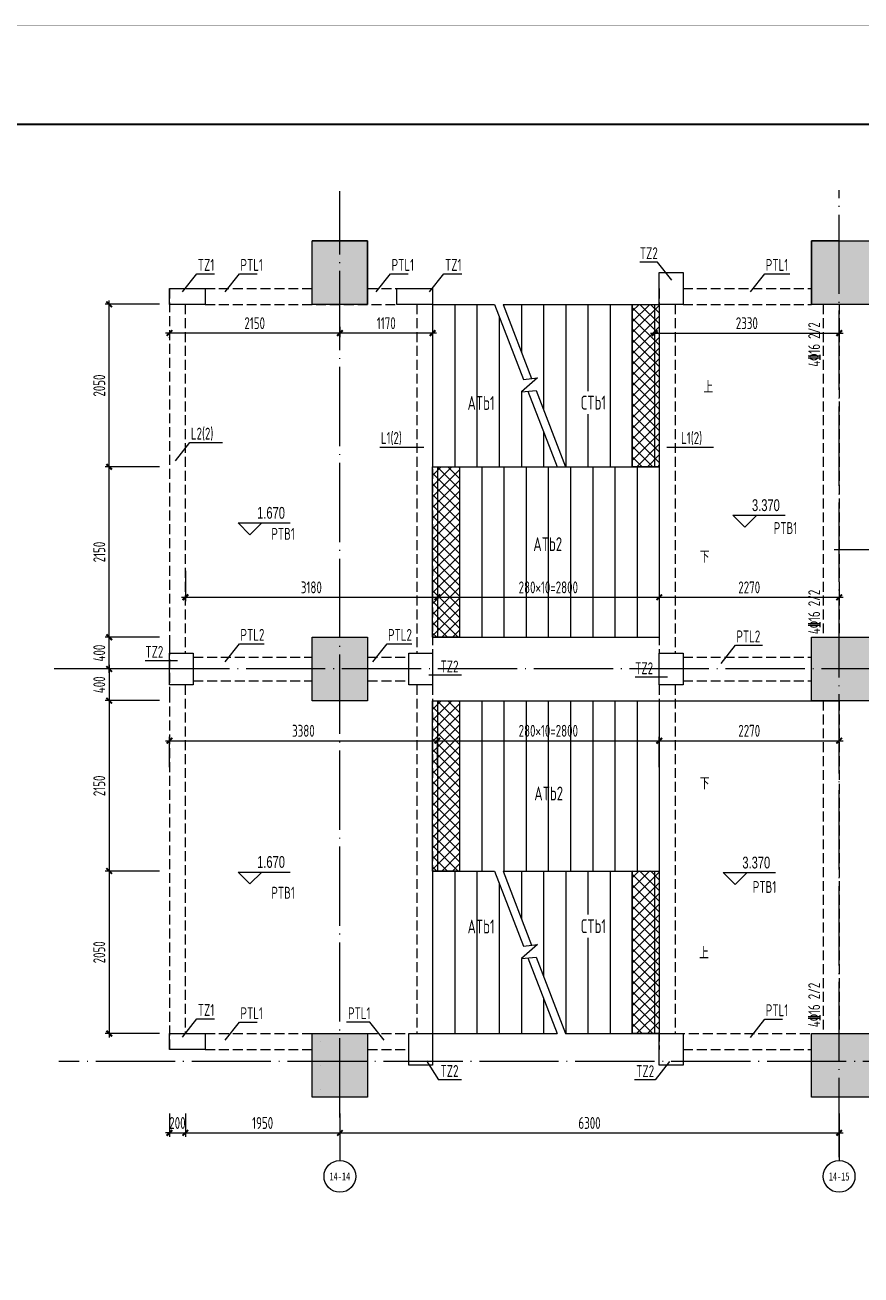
# Model space of a CAD drawing. Extents: x 458696 to 839151, y -191463 to 35158.
# Drawn here: x 518758 to 529306, y -35275 to -19505 of the extents above; entities that cross this region are included whole.
import ezdxf
from ezdxf.enums import TextEntityAlignment as Align

# ---------------------------------------------------------------- set-up
doc = ezdxf.new("R2010")
doc.units = 0
doc.header["$LTSCALE"] = 500
for name, pattern in [('CENTER', [2, 1.25, -0.25, 0.25, -0.25]), ('DASH', [0.35, 0.25, -0.1]), ('DOTE', [2.42, 2, -0.2, 0.02, -0.2])]:
    doc.linetypes.add(name, pattern=pattern)
doc.layers.get('0').update_dxf_attribs({"linetype": 'CONTINUOUS'})
doc.layers.get('Defpoints').update_dxf_attribs({"color": 167, "linetype": 'CONTINUOUS'})
for name, color, linetype in [('02-TEXT_轴号', 7, 'CONTINUOUS'), ('104-13#14# B1核心筒$0$104-13#14# B1核心筒$0$DIM_SYMB', 3, 'CONTINUOUS'), ('A_STR-砌块墙', 121, 'CONTINUOUS'), ('A_STR-砼柱', 51, 'CONTINUOUS'), ('AXIS', 253, 'CENTER'), ('DIM', 3, 'CONTINUOUS'), ('PUB_TEXT', 7, 'CONTINUOUS'), ('s-beam', 4, 'DASH'), ('s-colu', 2, 'CONTINUOUS'), ('s-colu-hatc', 251, 'CONTINUOUS'), ('s-dim', 3, 'CONTINUOUS'), ('S-SLAB-HOLE', 5, 'CONTINUOUS'), ('s-stair', 7, 'CONTINUOUS'), ('s-thin', 3, 'CONTINUOUS'), ('S_TEXT', 7, 'CONTINUOUS'), ('S_THIN', 7, 'CONTINUOUS')]:
    doc.layers.add(name, color=color, linetype=linetype)
doc.styles.add('_TCH_AXIS', font='STXIHEI.TTF')
doc.styles.add('_TCH_DIM', font='ros.shx', dxfattribs={"width": 0.8, "bigfont": 'jd.shx'})
doc.styles.add('TSSD_Dimension', font='tssdeng.shx', dxfattribs={"width": 0.7, "bigfont": 'TSSDCHN.SHX'})
doc.styles.add('TSSD_Rein', font='Tssdeng.shx', dxfattribs={"width": 0.7, "bigfont": 'hztxt.shx'})
doc.dimstyles.new('TSSD_50_50', dxfattribs={"dimtxt": 150, "dimasz": 50, "dimexe": 50, "dimexo": 125, "dimgap": 50, "dimtad": 1, "dimdec": 0, "dimzin": 0, "dimdsep": 46, "dimtxsty": 'TSSD_Dimension', "dimblk": 'ARCHTICK', "dimblk1": 'ARCHTICK', "dimblk2": 'ARCHTICK', "dimcen": 0, "dimdle": 50, "dimclrt": 7, "dimadec": 0, "dimazin": 0, "dimtfac": 1, "dimtdec": 0, "dimtix": 1, "dimtmove": 2, "dimatfit": 3, "dimfxl": 1, "dimtolj": 1, "dimtzin": 0, "dimarcsym": 0})

# ---------------------------------------------------------------- blocks, each defined once
blk = doc.blocks.new('_ArchTick')
at = {"color": 0, "const_width": 0.5}
blk.add_lwpolyline([(-0.71, -0.71), (0.71, 0.71)], dxfattribs=at)
blk = doc.blocks.new('*D879')
at = {"layer": 'Defpoints', "color": 0, "transparency": 16777216}
for p in [(520581, -30179), (519820, -32229), (520581, -32229)]:
    blk.add_point(p, dxfattribs=at)
at = {"layer": 's-dim', "color": 0, "lineweight": -2, "transparency": 16777216}
for p, q in [((520456, -30179), (519770, -30179)), ((519820, -30129), (519820, -32279)), ((520456, -32229), (519770, -32229))]:
    blk.add_line(p, q, dxfattribs=at)
at = {"layer": 's-dim', "color": 0, "lineweight": -2, "transparency": 16777216, "xscale": 50, "yscale": 50, "zscale": 50}
for p, rotation in [((519820, -30179), 90), ((519820, -32229), 270)]:
    blk.add_blockref('_ArchTick', p, dxfattribs=dict(at, rotation=rotation))
at = {"layer": 's-dim', "color": 7, "transparency": 16777216, "insert": (519695, -31204), "char_height": 150, "attachment_point": 5, "rotation": 90, "style": 'TSSD_Dimension'}
blk.add_mtext('\\A1;2050', dxfattribs=at)
blk = doc.blocks.new('*D880')
at = {"layer": 'Defpoints', "color": 0, "transparency": 16777216}
for p in [(520581, -28029), (519820, -30179), (520581, -30179)]:
    blk.add_point(p, dxfattribs=at)
at = {"layer": 's-dim', "color": 0, "lineweight": -2, "transparency": 16777216}
for p, q in [((520456, -28029), (519770, -28029)), ((519820, -27979), (519820, -30229)), ((520456, -30179), (519770, -30179))]:
    blk.add_line(p, q, dxfattribs=at)
at = {"layer": 's-dim', "color": 0, "lineweight": -2, "transparency": 16777216, "xscale": 50, "yscale": 50, "zscale": 50}
for p, rotation in [((519820, -28029), 90), ((519820, -30179), 270)]:
    blk.add_blockref('_ArchTick', p, dxfattribs=dict(at, rotation=rotation))
at = {"layer": 's-dim', "color": 7, "transparency": 16777216, "insert": (519695, -29104), "char_height": 150, "attachment_point": 5, "rotation": 90, "style": 'TSSD_Dimension'}
blk.add_mtext('\\A1;2150', dxfattribs=at)
blk = doc.blocks.new('*D881')
at = {"layer": 'Defpoints', "color": 0, "transparency": 16777216}
for p in [(523961, -26266), (526761, -26266), (526761, -26725)]:
    blk.add_point(p, dxfattribs=at)
at = {"layer": 's-dim', "color": 0, "lineweight": -2, "transparency": 16777216}
for p, q in [((523961, -26391), (523961, -26775)), ((526761, -26391), (526761, -26775)), ((523911, -26725), (526811, -26725))]:
    blk.add_line(p, q, dxfattribs=at)
at = {"layer": 's-dim', "color": 0, "lineweight": -2, "transparency": 16777216, "xscale": 50, "yscale": 50, "zscale": 50, "rotation": 180}
blk.add_blockref('_ArchTick', (523961, -26725), dxfattribs=at)
at = {"layer": 's-dim', "color": 0, "lineweight": -2, "transparency": 16777216, "xscale": 50, "yscale": 50, "zscale": 50}
blk.add_blockref('_ArchTick', (526761, -26725), dxfattribs=at)
at = {"layer": 's-dim', "color": 7, "transparency": 16777216, "insert": (525361, -26600), "char_height": 150, "attachment_point": 5, "style": 'TSSD_Dimension'}
blk.add_mtext('\\A1;280×10=2800', dxfattribs=at)
blk = doc.blocks.new('*D882')
at = {"layer": 'Defpoints', "color": 0, "transparency": 16777216}
for p in [(520781, -26266), (523961, -26266), (523961, -26725)]:
    blk.add_point(p, dxfattribs=at)
at = {"layer": 's-dim', "color": 0, "lineweight": -2, "transparency": 16777216}
for p, q in [((520781, -26391), (520781, -26775)), ((523961, -26391), (523961, -26775)), ((520731, -26725), (524011, -26725))]:
    blk.add_line(p, q, dxfattribs=at)
at = {"layer": 's-dim', "color": 0, "lineweight": -2, "transparency": 16777216, "xscale": 50, "yscale": 50, "zscale": 50, "rotation": 180}
blk.add_blockref('_ArchTick', (520781, -26725), dxfattribs=at)
at = {"layer": 's-dim', "color": 0, "lineweight": -2, "transparency": 16777216, "xscale": 50, "yscale": 50, "zscale": 50}
blk.add_blockref('_ArchTick', (523961, -26725), dxfattribs=at)
at = {"layer": 's-dim', "color": 7, "transparency": 16777216, "insert": (522371, -26600), "char_height": 150, "attachment_point": 5, "style": 'TSSD_Dimension'}
blk.add_mtext('\\A1;3180', dxfattribs=at)
blk = doc.blocks.new('*D883')
at = {"layer": 'Defpoints', "color": 0, "transparency": 16777216}
for p in [(529031, -28534), (526761, -28992), (529031, -28992)]:
    blk.add_point(p, dxfattribs=at)
at = {"layer": 's-dim', "color": 0, "lineweight": -2, "transparency": 16777216}
for p, q in [((526711, -28534), (529081, -28534)), ((526761, -28867), (526761, -28484)), ((529031, -28867), (529031, -28484))]:
    blk.add_line(p, q, dxfattribs=at)
at = {"layer": 's-dim', "color": 0, "lineweight": -2, "transparency": 16777216, "xscale": 50, "yscale": 50, "zscale": 50, "rotation": 180}
blk.add_blockref('_ArchTick', (526761, -28534), dxfattribs=at)
at = {"layer": 's-dim', "color": 0, "lineweight": -2, "transparency": 16777216, "xscale": 50, "yscale": 50, "zscale": 50}
blk.add_blockref('_ArchTick', (529031, -28534), dxfattribs=at)
at = {"layer": 's-dim', "color": 7, "transparency": 16777216, "insert": (527896, -28409), "char_height": 150, "attachment_point": 5, "style": 'TSSD_Dimension'}
blk.add_mtext('\\A1;2270', dxfattribs=at)
blk = doc.blocks.new('*D884')
at = {"layer": 'Defpoints', "color": 0, "transparency": 16777216}
for p in [(526761, -28534), (523961, -28992), (526761, -28992)]:
    blk.add_point(p, dxfattribs=at)
at = {"layer": 's-dim', "color": 0, "lineweight": -2, "transparency": 16777216}
for p, q in [((523911, -28534), (526811, -28534)), ((523961, -28867), (523961, -28484)), ((526761, -28867), (526761, -28484))]:
    blk.add_line(p, q, dxfattribs=at)
at = {"layer": 's-dim', "color": 0, "lineweight": -2, "transparency": 16777216, "xscale": 50, "yscale": 50, "zscale": 50, "rotation": 180}
blk.add_blockref('_ArchTick', (523961, -28534), dxfattribs=at)
at = {"layer": 's-dim', "color": 0, "lineweight": -2, "transparency": 16777216, "xscale": 50, "yscale": 50, "zscale": 50}
blk.add_blockref('_ArchTick', (526761, -28534), dxfattribs=at)
at = {"layer": 's-dim', "color": 7, "transparency": 16777216, "insert": (525361, -28409), "char_height": 150, "attachment_point": 5, "style": 'TSSD_Dimension'}
blk.add_mtext('\\A1;280×10=2800', dxfattribs=at)
blk = doc.blocks.new('*D885')
at = {"layer": 'Defpoints', "color": 0, "transparency": 16777216}
for p in [(523961, -28534), (520581, -28992), (523961, -28992)]:
    blk.add_point(p, dxfattribs=at)
at = {"layer": 's-dim', "color": 0, "lineweight": -2, "transparency": 16777216}
for p, q in [((520531, -28534), (524011, -28534)), ((520581, -28867), (520581, -28484)), ((523961, -28867), (523961, -28484))]:
    blk.add_line(p, q, dxfattribs=at)
at = {"layer": 's-dim', "color": 0, "lineweight": -2, "transparency": 16777216, "xscale": 50, "yscale": 50, "zscale": 50, "rotation": 180}
blk.add_blockref('_ArchTick', (520581, -28534), dxfattribs=at)
at = {"layer": 's-dim', "color": 0, "lineweight": -2, "transparency": 16777216, "xscale": 50, "yscale": 50, "zscale": 50}
blk.add_blockref('_ArchTick', (523961, -28534), dxfattribs=at)
at = {"layer": 's-dim', "color": 7, "transparency": 16777216, "insert": (522271, -28409), "char_height": 150, "attachment_point": 5, "style": 'TSSD_Dimension'}
blk.add_mtext('\\A1;3380', dxfattribs=at)
blk = doc.blocks.new('*D886')
at = {"layer": 'Defpoints', "color": 0, "transparency": 16777216}
for p in [(520581, -33111), (520781, -33111), (520781, -33482)]:
    blk.add_point(p, dxfattribs=at)
at = {"layer": 's-dim', "color": 0, "lineweight": -2, "transparency": 16777216}
for p, q in [((520581, -33236), (520581, -33532)), ((520781, -33236), (520781, -33532)), ((520581, -33482), (520531, -33482)), ((520581, -33482), (520781, -33482)), ((520781, -33482), (520831, -33482))]:
    blk.add_line(p, q, dxfattribs=at)
at = {"layer": 's-dim', "color": 0, "lineweight": -2, "transparency": 16777216, "xscale": 50, "yscale": 50, "zscale": 50}
blk.add_blockref('_ArchTick', (520581, -33482), dxfattribs=at)
at = {"layer": 's-dim', "color": 0, "lineweight": -2, "transparency": 16777216, "xscale": 50, "yscale": 50, "zscale": 50, "rotation": 180}
blk.add_blockref('_ArchTick', (520781, -33482), dxfattribs=at)
at = {"layer": 's-dim', "color": 7, "transparency": 16777216, "insert": (520681, -33357), "char_height": 150, "attachment_point": 5, "style": 'TSSD_Dimension'}
blk.add_mtext('\\A1;200', dxfattribs=at)
blk = doc.blocks.new('*D887')
at = {"layer": 'Defpoints', "color": 0, "transparency": 16777216}
for p in [(520781, -33111), (522731, -33111), (522731, -33482)]:
    blk.add_point(p, dxfattribs=at)
at = {"layer": 's-dim', "color": 0, "lineweight": -2, "transparency": 16777216}
for p, q in [((520781, -33236), (520781, -33532)), ((522731, -33236), (522731, -33532)), ((520731, -33482), (522781, -33482))]:
    blk.add_line(p, q, dxfattribs=at)
at = {"layer": 's-dim', "color": 0, "lineweight": -2, "transparency": 16777216, "xscale": 50, "yscale": 50, "zscale": 50, "rotation": 180}
blk.add_blockref('_ArchTick', (520781, -33482), dxfattribs=at)
at = {"layer": 's-dim', "color": 0, "lineweight": -2, "transparency": 16777216, "xscale": 50, "yscale": 50, "zscale": 50}
blk.add_blockref('_ArchTick', (522731, -33482), dxfattribs=at)
at = {"layer": 's-dim', "color": 7, "transparency": 16777216, "insert": (521756, -33357), "char_height": 150, "attachment_point": 5, "style": 'TSSD_Dimension'}
blk.add_mtext('\\A1;1950', dxfattribs=at)
blk = doc.blocks.new('*D888')
at = {"layer": 'Defpoints', "color": 0, "transparency": 16777216}
for p in [(522731, -33111), (529031, -33111), (529031, -33482)]:
    blk.add_point(p, dxfattribs=at)
at = {"layer": 's-dim', "color": 0, "lineweight": -2, "transparency": 16777216}
for p, q in [((522731, -33236), (522731, -33532)), ((529031, -33236), (529031, -33532)), ((522681, -33482), (529081, -33482))]:
    blk.add_line(p, q, dxfattribs=at)
at = {"layer": 's-dim', "color": 0, "lineweight": -2, "transparency": 16777216, "xscale": 50, "yscale": 50, "zscale": 50, "rotation": 180}
blk.add_blockref('_ArchTick', (522731, -33482), dxfattribs=at)
at = {"layer": 's-dim', "color": 0, "lineweight": -2, "transparency": 16777216, "xscale": 50, "yscale": 50, "zscale": 50}
blk.add_blockref('_ArchTick', (529031, -33482), dxfattribs=at)
at = {"layer": 's-dim', "color": 7, "transparency": 16777216, "insert": (525881, -33357), "char_height": 150, "attachment_point": 5, "style": 'TSSD_Dimension'}
blk.add_mtext('\\A1;6300', dxfattribs=at)
blk = doc.blocks.new('*D889')
at = {"layer": 'Defpoints', "color": 0, "transparency": 16777216}
for p in [(526761, -26428), (529031, -26428), (529031, -26725)]:
    blk.add_point(p, dxfattribs=at)
at = {"layer": 's-dim', "color": 0, "lineweight": -2, "transparency": 16777216}
for p, q in [((526761, -26553), (526761, -26775)), ((529031, -26553), (529031, -26775)), ((526711, -26725), (529081, -26725))]:
    blk.add_line(p, q, dxfattribs=at)
at = {"layer": 's-dim', "color": 0, "lineweight": -2, "transparency": 16777216, "xscale": 50, "yscale": 50, "zscale": 50, "rotation": 180}
blk.add_blockref('_ArchTick', (526761, -26725), dxfattribs=at)
at = {"layer": 's-dim', "color": 0, "lineweight": -2, "transparency": 16777216, "xscale": 50, "yscale": 50, "zscale": 50}
blk.add_blockref('_ArchTick', (529031, -26725), dxfattribs=at)
at = {"layer": 's-dim', "color": 7, "transparency": 16777216, "insert": (527896, -26600), "char_height": 150, "attachment_point": 5, "style": 'TSSD_Dimension'}
blk.add_mtext('\\A1;2270', dxfattribs=at)
blk = doc.blocks.new('*D890')
at = {"layer": 'Defpoints', "color": 0, "transparency": 16777216}
for p in [(520581, -27629), (519820, -28029), (520581, -28029)]:
    blk.add_point(p, dxfattribs=at)
at = {"layer": 's-dim', "color": 0, "lineweight": -2, "transparency": 16777216}
for p, q in [((519820, -27579), (519820, -28079)), ((520456, -27629), (519770, -27629)), ((520456, -28029), (519770, -28029))]:
    blk.add_line(p, q, dxfattribs=at)
at = {"layer": 's-dim', "color": 0, "lineweight": -2, "transparency": 16777216, "xscale": 50, "yscale": 50, "zscale": 50}
for p, rotation in [((519820, -27629), 90), ((519820, -28029), 270)]:
    blk.add_blockref('_ArchTick', p, dxfattribs=dict(at, rotation=rotation))
at = {"layer": 's-dim', "color": 7, "transparency": 16777216, "insert": (519695, -27829), "char_height": 150, "attachment_point": 5, "rotation": 90, "style": 'TSSD_Dimension'}
blk.add_mtext('\\A1;400', dxfattribs=at)
blk = doc.blocks.new('*D919')
at = {"layer": 'Defpoints', "color": 0, "transparency": 16777216}
for p in [(526701, -23152), (529031, -23201), (529031, -23392)]:
    blk.add_point(p, dxfattribs=at)
at = {"layer": 's-dim', "color": 0, "lineweight": -2, "transparency": 16777216}
for p, q in [((526701, -23277), (526701, -23442)), ((529031, -23326), (529031, -23442)), ((526651, -23392), (529081, -23392))]:
    blk.add_line(p, q, dxfattribs=at)
at = {"layer": 's-dim', "color": 0, "lineweight": -2, "transparency": 16777216, "xscale": 50, "yscale": 50, "zscale": 50, "rotation": 180}
blk.add_blockref('_ArchTick', (526701, -23392), dxfattribs=at)
at = {"layer": 's-dim', "color": 0, "lineweight": -2, "transparency": 16777216, "xscale": 50, "yscale": 50, "zscale": 50}
blk.add_blockref('_ArchTick', (529031, -23392), dxfattribs=at)
at = {"layer": 's-dim', "color": 7, "transparency": 16777216, "insert": (527866, -23267), "char_height": 150, "attachment_point": 5, "style": 'TSSD_Dimension'}
blk.add_mtext('\\A1;2330', dxfattribs=at)
blk = doc.blocks.new('*D920')
at = {"layer": 'Defpoints', "color": 0, "transparency": 16777216}
for p in [(522731, -23190), (523901, -23190), (522731, -23392)]:
    blk.add_point(p, dxfattribs=at)
at = {"layer": 's-dim', "color": 0, "lineweight": -2, "transparency": 16777216}
for p, q in [((522731, -23315), (522731, -23442)), ((523901, -23315), (523901, -23442)), ((523951, -23392), (522681, -23392))]:
    blk.add_line(p, q, dxfattribs=at)
at = {"layer": 's-dim', "color": 0, "lineweight": -2, "transparency": 16777216, "xscale": 50, "yscale": 50, "zscale": 50, "rotation": 180}
blk.add_blockref('_ArchTick', (522731, -23392), dxfattribs=at)
at = {"layer": 's-dim', "color": 0, "lineweight": -2, "transparency": 16777216, "xscale": 50, "yscale": 50, "zscale": 50}
blk.add_blockref('_ArchTick', (523901, -23392), dxfattribs=at)
at = {"layer": 's-dim', "color": 7, "transparency": 16777216, "insert": (523316, -23267), "char_height": 150, "attachment_point": 5, "style": 'TSSD_Dimension'}
blk.add_mtext('\\A1;1170', dxfattribs=at)
blk = doc.blocks.new('*D921')
at = {"layer": 'Defpoints', "color": 0, "transparency": 16777216}
for p in [(520581, -23325), (522731, -23190), (520581, -23392)]:
    blk.add_point(p, dxfattribs=at)
at = {"layer": 's-dim', "color": 0, "lineweight": -2, "transparency": 16777216}
for p, q in [((522731, -23315), (522731, -23442)), ((522781, -23392), (520531, -23392)), ((520581, -23450), (520581, -23442))]:
    blk.add_line(p, q, dxfattribs=at)
at = {"layer": 's-dim', "color": 0, "lineweight": -2, "transparency": 16777216, "xscale": 50, "yscale": 50, "zscale": 50, "rotation": 180}
blk.add_blockref('_ArchTick', (520581, -23392), dxfattribs=at)
at = {"layer": 's-dim', "color": 0, "lineweight": -2, "transparency": 16777216, "xscale": 50, "yscale": 50, "zscale": 50}
blk.add_blockref('_ArchTick', (522731, -23392), dxfattribs=at)
at = {"layer": 's-dim', "color": 7, "transparency": 16777216, "insert": (521656, -23267), "char_height": 150, "attachment_point": 5, "style": 'TSSD_Dimension'}
blk.add_mtext('\\A1;2150', dxfattribs=at)
blk = doc.blocks.new('*D924')
at = {"layer": 'Defpoints', "color": 0, "transparency": 16777216}
for p in [(519820, -23029), (520581, -23029), (520581, -25079)]:
    blk.add_point(p, dxfattribs=at)
at = {"layer": 's-dim', "color": 0, "lineweight": -2, "transparency": 16777216}
for p, q in [((519820, -25129), (519820, -22979)), ((520456, -23029), (519770, -23029)), ((520456, -25079), (519770, -25079))]:
    blk.add_line(p, q, dxfattribs=at)
at = {"layer": 's-dim', "color": 0, "lineweight": -2, "transparency": 16777216, "xscale": 50, "yscale": 50, "zscale": 50}
for p, rotation in [((519820, -23029), 90), ((519820, -25079), 270)]:
    blk.add_blockref('_ArchTick', p, dxfattribs=dict(at, rotation=rotation))
at = {"layer": 's-dim', "color": 7, "transparency": 16777216, "insert": (519695, -24054), "char_height": 150, "attachment_point": 5, "rotation": 90, "style": 'TSSD_Dimension'}
blk.add_mtext('\\A1;2050', dxfattribs=at)
blk = doc.blocks.new('*D925')
at = {"layer": 'Defpoints', "color": 0, "transparency": 16777216}
for p in [(519820, -25079), (520581, -25079), (520581, -27229)]:
    blk.add_point(p, dxfattribs=at)
at = {"layer": 's-dim', "color": 0, "lineweight": -2, "transparency": 16777216}
for p, q in [((519820, -27279), (519820, -25029)), ((520456, -25079), (519770, -25079)), ((520456, -27229), (519770, -27229))]:
    blk.add_line(p, q, dxfattribs=at)
at = {"layer": 's-dim', "color": 0, "lineweight": -2, "transparency": 16777216, "xscale": 50, "yscale": 50, "zscale": 50}
for p, rotation in [((519820, -25079), 90), ((519820, -27229), 270)]:
    blk.add_blockref('_ArchTick', p, dxfattribs=dict(at, rotation=rotation))
at = {"layer": 's-dim', "color": 7, "transparency": 16777216, "insert": (519695, -26154), "char_height": 150, "attachment_point": 5, "rotation": 90, "style": 'TSSD_Dimension'}
blk.add_mtext('\\A1;2150', dxfattribs=at)
blk = doc.blocks.new('*D926')
at = {"layer": 'Defpoints', "color": 0, "transparency": 16777216}
for p in [(519820, -27229), (520581, -27229), (520581, -27629)]:
    blk.add_point(p, dxfattribs=at)
at = {"layer": 's-dim', "color": 0, "lineweight": -2, "transparency": 16777216}
for p, q in [((520456, -27229), (519770, -27229)), ((519820, -27679), (519820, -27179)), ((520456, -27629), (519770, -27629))]:
    blk.add_line(p, q, dxfattribs=at)
at = {"layer": 's-dim', "color": 0, "lineweight": -2, "transparency": 16777216, "xscale": 50, "yscale": 50, "zscale": 50}
for p, rotation in [((519820, -27229), 90), ((519820, -27629), 270)]:
    blk.add_blockref('_ArchTick', p, dxfattribs=dict(at, rotation=rotation))
at = {"layer": 's-dim', "color": 7, "transparency": 16777216, "insert": (519695, -27429), "char_height": 150, "attachment_point": 5, "rotation": 90, "style": 'TSSD_Dimension'}
blk.add_mtext('\\A1;400', dxfattribs=at)

msp = doc.modelspace()

# ---------------------------------------------------------------- hatches: boundary and pattern name
at = {"layer": 's-colu-hatc'}
for points in [[(522380.608, -22229.376), (523080.608, -22229.376), (523080.608, -23029.376), (522380.608, -23029.376)], [(528680.608, -22229.376), (529430.608, -22229.376), (529430.608, -23029.376), (528680.608, -23029.376)], [(522380.608, -27229.376), (523080.608, -27229.376), (523080.608, -28029.376), (522380.608, -28029.376)], [(528680.608, -27229.376), (529430.608, -27229.376), (529430.608, -28029.376), (528680.608, -28029.376)], [(522380.608, -32229.376), (523080.608, -32229.376), (523080.608, -33029.376), (522380.608, -33029.376)], [(528680.608, -32229.376), (529430.608, -32229.376), (529430.608, -33029.376), (528680.608, -33029.376)]]:
    msp.add_hatch(color=256, dxfattribs=at).paths.add_polyline_path(points)
at = {"layer": 'S-SLAB-HOLE'}
h = msp.add_hatch(dxfattribs=at)
h.set_pattern_fill('ANSI37', color=251, scale=30, angle=270)
h.set_pattern_definition([(315, (519843.48, 190280.06), (67.35192, 67.35192), []), (45, (519843.48, 190280.06), (-67.35192, 67.35192), [])])
h.paths.add_polyline_path([(526760.621, -23029.376), (526760.621, -25079.698), (526420.623, -25079.537), (526420.623, -23029.215)])
h = msp.add_hatch(dxfattribs=at)
h.set_pattern_fill('ANSI37', color=251, scale=30, angle=270)
h.set_pattern_definition([(315, (517383.47, 188130.38), (67.35192, 67.35192), []), (45, (517383.47, 188130.38), (-67.35192, 67.35192), [])])
h.paths.add_polyline_path([(524240.621, -25079.698), (524240.621, -27229.698), (523900.608, -27229.376), (523900.608, -25079.376)])
h = msp.add_hatch(dxfattribs=at)
h.set_pattern_fill('ANSI37', color=251, scale=30, angle=270)
h.set_pattern_definition([(315, (517383.47, 185180.38), (67.35192, 67.35192), []), (45, (517383.47, 185180.38), (-67.35192, 67.35192), [])])
h.paths.add_polyline_path([(524240.623, -28029.376), (524240.623, -30179.376), (523900.608, -30179.376), (523900.608, -28029.376)])
h = msp.add_hatch(dxfattribs=at)
h.set_pattern_fill('ANSI37', color=251, scale=30, angle=270)
h.set_pattern_definition([(315, (519843.48, 183130.06), (67.35192, 67.35192), []), (45, (519843.48, 183130.06), (-67.35192, 67.35192), [])])
h.paths.add_polyline_path([(526760.621, -30179.376), (526760.621, -32229.698), (526420.623, -32224.537), (526420.623, -30174.215)])

# ---------------------------------------------------------------- linework, layer by layer
for points, const_width in [([(505278.024, -19506.31), (505278.024, -72056.31), (534978.024, -72056.31), (534978.024, -19506.31)], 2.5), ([(534478.024, -68306.31), (534478.024, -20756.31), (505778.024, -20756.31), (505778.024, -68306.31)], 25)]:
    msp.add_lwpolyline(points, close=True, dxfattribs=dict(const_width=const_width))
at = {"color": 5}
for points in [[(526760.621, -23029.376), (526760.621, -25079.698), (526420.623, -25079.537), (526420.623, -23029.215)], [(524240.621, -25079.698), (524240.621, -27229.698), (523900.608, -27229.376), (523900.608, -25079.376)], [(524240.623, -28029.376), (524240.623, -30179.376), (523900.608, -30179.376), (523900.608, -28029.376)], [(526760.621, -30179.376), (526760.621, -32229.698), (526420.623, -32224.537), (526420.623, -30174.215)]]:
    msp.add_lwpolyline(points, close=True, dxfattribs=at)
at = {"layer": '104-13#14# B1核心筒$0$104-13#14# B1核心筒$0$DIM_SYMB'}
for points in [[(527220.401, -26199.376, 0, 0, 0), (522530.623, -26199.376, 0, 0, 0), (522530.623, -24059.376, 0, 0, 0), (524340.623, -24059.376, 40, 0, 0), (524490.623, -24059.376, 0, 0, 0)], [(527265.611, -24059.376, 0, 0, 0), (525760.623, -24059.376, 40, 0, 0), (525610.623, -24059.376, 0, 0, 0)], [(527244.092, -29059.376, 0, 0, 0), (522530.623, -29059.376, 0, 0, 0), (522530.623, -31199.376, 0, 0, 0), (524340.623, -31199.376, 40, 0, 0), (524490.623, -31199.376, 0, 0, 0)], [(527243.547, -31199.376, 0, 0, 0), (525760.623, -31199.376, 40, 0, 0), (525610.623, -31199.376, 0, 0, 0)]]:
    msp.add_lwpolyline(points, format="xyseb", dxfattribs=at)
at = {"layer": 'A_STR-砌块墙'}
for p, q in [((522480.623, -32329.376), (522480.623, -32329.376)), ((522480.623, -32629.376), (522480.623, -32629.376)), ((522480.623, -32929.376), (522480.623, -32929.376))]:
    msp.add_line(p, q, dxfattribs=at)
at = {"layer": 'A_STR-砼柱'}
for p, q in [((523080.608, -22229.376), (522380.608, -22229.376)), ((523080.608, -23029.376), (523080.608, -22229.376)), ((529030.608, -22229.376), (528680.608, -22229.376)), ((528680.608, -22229.376), (528680.608, -23029.376)), ((528680.608, -28029.376), (529030.608, -28029.376))]:
    msp.add_line(p, q, dxfattribs=at)
at = {"layer": 'AXIS', "color": 8, "linetype": 'DOTE'}
for p, q in [((522730.608, -33288.351), (522730.608, -21601.115)), ((529030.608, -33788.351), (529030.608, -21590.035)), ((529807.291, -27629.376), (519051.939, -27629.376)), ((530330.809, -32579.376), (519182.668, -32579.376))]:
    msp.add_line(p, q, dxfattribs=at)
at = {"layer": 'AXIS', "color": 1}
msp.add_line((529030.608, -33288.351), (529030.608, -33831.471), dxfattribs=at)
at = {"layer": 'DIM'}
for p, q in [((527690.103, -25689.869), (528349.722, -25689.869)), ((527840.103, -25839.869), (527990.103, -25689.869)), ((521445.78, -25786.35), (522105.399, -25786.35)), ((521595.78, -25936.35), (521745.78, -25786.35)), ((521445.78, -30191.031), (522105.399, -30191.031)), ((521595.78, -30341.031), (521745.78, -30191.031)), ((527568.871, -30198.612), (528228.491, -30198.612)), ((527718.871, -30348.612), (527868.871, -30198.612))]:
    msp.add_line(p, q, dxfattribs=at)
at = {"layer": 's-beam'}
for p, q in [((520580.608, -22829.376), (520580.608, -27329.376)), ((521030.608, -22829.376), (522380.608, -22829.376)), ((523080.608, -22829.376), (523450.608, -22829.376)), ((523900.608, -22829.376), (523900.608, -27779.376)), ((526760.608, -22829.376), (526760.608, -27429.376)), ((527060.621, -22829.376), (528680.608, -22829.376)), ((520780.608, -23029.376), (520780.608, -27429.376)), ((521030.608, -23029.376), (523450.608, -23029.376)), ((523700.608, -23029.376), (523700.608, -27429.376)), ((526960.608, -23029.376), (526960.608, -27429.376)), ((527060.621, -23029.376), (528680.608, -23029.376)), ((528830.608, -23029.376), (528830.608, -27229.376)), ((529030.608, -23029.376), (529030.608, -27229.376)), ((523900.608, -26855.591), (523900.608, -27429.376)), ((526760.608, -26855.591), (526760.608, -27429.376)), ((523700.608, -27055.591), (523700.608, -27429.376)), ((526960.608, -27055.591), (526960.608, -27429.376)), ((520580.608, -27329.376), (520580.608, -27929.376)), ((520880.608, -27479.376), (522380.608, -27479.376)), ((523080.608, -27479.376), (523600.608, -27479.376)), ((527060.608, -27479.376), (528680.608, -27479.376)), ((520780.608, -27829.376), (520780.608, -32229.376)), ((520880.608, -27779.376), (522380.608, -27779.376)), ((523080.608, -27779.376), (523600.608, -27779.376)), ((523700.608, -27829.376), (523700.608, -32229.376)), ((523900.608, -27829.376), (523900.608, -32229.376)), ((526760.608, -27829.376), (526760.608, -32429.376)), ((526960.608, -27829.376), (526960.608, -32229.376)), ((527060.608, -27779.376), (528680.608, -27779.376)), ((520580.608, -27929.376), (520580.608, -32429.376)), ((528830.608, -28029.376), (528830.608, -32229.376)), ((529030.608, -28029.376), (529030.608, -32229.376)), ((521030.608, -32229.376), (522380.623, -32229.376)), ((523080.608, -32229.376), (523600.608, -32229.376)), ((526960.608, -32229.376), (528680.608, -32229.376)), ((521030.608, -32429.376), (522380.623, -32429.376)), ((523080.623, -32429.376), (523600.608, -32429.376)), ((526760.608, -32429.376), (526760.621, -32429.376)), ((527060.621, -32429.376), (528680.608, -32429.376))]:
    msp.add_line(p, q, dxfattribs=at)
at = {"layer": 's-colu'}
for points in [[(522380.608, -22229.376), (523080.608, -22229.376), (523080.608, -23029.376), (522380.608, -23029.376)], [(528680.608, -22229.376), (529430.608, -22229.376), (529430.608, -23029.376), (528680.608, -23029.376)], [(526760.621, -22629.376), (527060.621, -22629.376), (527060.621, -23029.376), (526760.621, -23029.376)], [(520580.608, -22829.376), (521030.608, -22829.376), (521030.608, -23029.376), (520580.608, -23029.376)], [(523450.608, -22829.376), (523900.608, -22829.376), (523900.608, -23029.376), (523450.608, -23029.376)], [(522380.608, -27229.376), (523080.608, -27229.376), (523080.608, -28029.376), (522380.608, -28029.376)], [(528680.608, -27229.376), (529430.608, -27229.376), (529430.608, -28029.376), (528680.608, -28029.376)], [(520580.608, -27429.376), (520880.608, -27429.376), (520880.608, -27829.376), (520580.608, -27829.376)], [(523600.608, -27429.376), (523900.608, -27429.376), (523900.608, -27829.376), (523600.608, -27829.376)], [(526760.608, -27429.376), (527060.608, -27429.376), (527060.608, -27829.376), (526760.608, -27829.376)], [(520580.608, -32229.376), (521030.608, -32229.376), (521030.608, -32429.376), (520580.608, -32429.376)], [(522380.608, -32229.376), (523080.608, -32229.376), (523080.608, -33029.376), (522380.608, -33029.376)], [(523600.608, -32229.376), (523900.608, -32229.376), (523900.608, -32629.376), (523600.608, -32629.376)], [(526760.621, -32229.376), (527060.621, -32229.376), (527060.621, -32629.376), (526760.621, -32629.376)], [(528680.608, -32229.376), (529430.608, -32229.376), (529430.608, -33029.376), (528680.608, -33029.376)]]:
    msp.add_lwpolyline(points, close=True, dxfattribs=at)
at = {"layer": 's-dim'}
for p, q in [((522730.608, -33288.351), (522730.608, -33831.471)), ((529030.608, -33288.351), (529030.608, -33831.471))]:
    msp.add_line(p, q, dxfattribs=at)
for centre in [(522730.608, -34031.471), (529030.608, -34031.471)]:
    msp.add_circle(centre, 200, dxfattribs=at)
at = {"layer": 's-stair'}
for p, q in [((523900.608, -23029.376), (524682.054, -23029.376)), ((523900.623, -23029.376), (523900.623, -25079.376)), ((524180.623, -23029.376), (524180.623, -25079.376)), ((524460.623, -23029.376), (524460.623, -25079.376)), ((524682.054, -23029.376), (525046.846, -23976.025)), ((524740.623, -23181.364), (524740.623, -25079.376)), ((524789.222, -23029.376), (526760.608, -23029.376)), ((524789.222, -23029.376), (525149.792, -23965.07)), ((525020.623, -23029.376), (525020.623, -23629.869)), ((525300.623, -23029.376), (525300.623, -24356.48)), ((525580.623, -23029.376), (525580.623, -25079.376)), ((525860.623, -23029.376), (525860.623, -24123.334)), ((526140.623, -23029.376), (526140.623, -25079.376)), ((526420.623, -23029.376), (526420.623, -25079.376)), ((526700.623, -23029.376), (526700.623, -25079.376)), ((525224.276, -23957.144), (525021.508, -24133.868)), ((525046.846, -23976.025), (525224.276, -23957.144)), ((525021.508, -24133.868), (525207.224, -24114.106)), ((525104.277, -24125.061), (525472.023, -25079.376)), ((525207.224, -24114.106), (525579.191, -25079.376)), ((525020.623, -24130.77), (525020.623, -25079.376)), ((525860.623, -24415.001), (525860.623, -25079.376)), ((525300.623, -24634.585), (525300.623, -25079.376)), ((523900.608, -25079.376), (525472.023, -25079.376)), ((523930.623, -25079.376), (526730.623, -25079.376)), ((523960.621, -25079.698), (523960.621, -27229.698)), ((524240.621, -25079.698), (524240.621, -27229.698)), ((524520.621, -25079.698), (524520.621, -27229.698)), ((524800.621, -25079.698), (524800.621, -27229.698)), ((525080.621, -25079.698), (525080.621, -27229.698)), ((525360.621, -25079.698), (525360.621, -27229.698)), ((525579.191, -25079.376), (526760.608, -25079.376)), ((525640.621, -25079.698), (525640.621, -27229.698)), ((525920.621, -25079.698), (525920.621, -27229.698)), ((526200.621, -25079.698), (526200.621, -27229.698)), ((526480.621, -25079.698), (526480.621, -27229.698)), ((526760.621, -25079.698), (526760.621, -27229.698)), ((523900.608, -27229.376), (526760.608, -27229.376)), ((523900.608, -28029.376), (528680.608, -28029.376)), ((523930.623, -28029.376), (526730.623, -28029.376)), ((523960.623, -28029.376), (523960.623, -30179.376)), ((524240.623, -28029.376), (524240.623, -30179.376)), ((524520.623, -28029.376), (524520.623, -30179.376)), ((524800.623, -28029.376), (524800.623, -30179.376)), ((525080.623, -28029.376), (525080.623, -30179.376)), ((525360.623, -28029.376), (525360.623, -30179.376)), ((525640.623, -28029.376), (525640.623, -30179.376)), ((525920.623, -28029.376), (525920.623, -30179.376)), ((526200.623, -28029.376), (526200.623, -30179.376)), ((526480.623, -28029.376), (526480.623, -30179.376)), ((526760.623, -28029.376), (526760.623, -30179.376)), ((523900.608, -30179.376), (524682.054, -30179.376)), ((523900.623, -30179.376), (523900.623, -32229.376)), ((524180.623, -30179.376), (524180.623, -32229.376)), ((524460.623, -30179.376), (524460.623, -32229.376)), ((524682.054, -30179.376), (525046.846, -31126.025)), ((524789.222, -30179.376), (526760.623, -30179.376)), ((524789.222, -30179.376), (525149.792, -31115.07)), ((525020.623, -30179.376), (525020.623, -30779.869)), ((525300.623, -30179.376), (525300.623, -31506.48)), ((525580.623, -30179.376), (525580.623, -32229.376)), ((525860.623, -30179.376), (525860.623, -30728.683)), ((526140.623, -30179.376), (526140.623, -32229.376)), ((526420.623, -30179.376), (526420.623, -32229.376)), ((526700.623, -30179.376), (526700.623, -32229.376)), ((524740.623, -30331.364), (524740.623, -32229.376)), ((525860.623, -31020.35), (525860.623, -32229.376)), ((525224.276, -31107.144), (525021.508, -31283.868)), ((525046.846, -31126.025), (525224.276, -31107.144)), ((525020.623, -31280.77), (525020.623, -32229.376)), ((525021.508, -31283.868), (525207.224, -31264.106)), ((525104.277, -31275.061), (525472.023, -32229.376)), ((525207.224, -31264.106), (525579.191, -32229.376)), ((525300.623, -31784.585), (525300.623, -32229.376)), ((523900.623, -32229.376), (525472.023, -32229.376)), ((525579.191, -32229.376), (526760.608, -32229.376))]:
    msp.add_line(p, q, dxfattribs=at)
at = {"layer": 's-thin'}
for p, q in [((527690.103, -25689.869), (527840.103, -25839.869)), ((521445.78, -25786.35), (521595.78, -25936.35)), ((521445.78, -30191.031), (521595.78, -30341.031)), ((527568.871, -30198.612), (527718.871, -30348.612))]:
    msp.add_line(p, q, dxfattribs=at)
at = {"layer": 'S_TEXT', "ltscale": 99}
msp.add_line((530154.348, -26125.177), (528968.892, -26125.177), dxfattribs=at)
at = {"layer": 'S_THIN'}
for p, q in [((526738.432, -22495.312), (526515.289, -22495.312)), ((526919.255, -22725.964), (526738.432, -22495.312)), ((520744.988, -22873.409), (520925.811, -22642.757)), ((520925.811, -22642.757), (521148.954, -22642.757)), ((521283.178, -22873.409), (521464, -22642.757)), ((521464, -22642.757), (521687.144, -22642.757)), ((523190.192, -22873.409), (523371.014, -22642.757)), ((523371.014, -22642.757), (523594.158, -22642.757)), ((523863.678, -22873.409), (524044.501, -22642.757)), ((524044.501, -22642.757), (524267.644, -22642.757)), ((527911.088, -22873.409), (528091.91, -22642.757)), ((528091.91, -22642.757), (528408.202, -22642.757)), ((520657.334, -25001.507), (520838.156, -24770.855)), ((520838.156, -24770.855), (521249.929, -24770.855)), ((523237.093, -24831.628), (523790.725, -24831.628)), ((526856.345, -24831.628), (527444.748, -24831.628)), ((521283.178, -27540.796), (521464, -27310.144)), ((521464, -27310.144), (521777.01, -27310.144)), ((523144.789, -27540.796), (523325.612, -27310.144)), ((523325.612, -27310.144), (523638.621, -27310.144)), ((527540.188, -27560.058), (527721.01, -27329.406)), ((527721.01, -27329.406), (528062.471, -27329.406)), ((520683.482, -27524.781), (520275.797, -27524.781)), ((524267.369, -27708.559), (523852.202, -27708.559)), ((526863.482, -27731.683), (526455.797, -27731.683)), ((520744.988, -32273.409), (520925.811, -32042.757)), ((520925.811, -32042.757), (521148.954, -32042.757)), ((521283.178, -32313.841), (521464, -32083.189)), ((521464, -32083.189), (521687.144, -32083.189)), ((523108.713, -32083.189), (522813.733, -32083.189)), ((523289.536, -32313.841), (523108.713, -32083.189)), ((527911.088, -32276.615), (528091.91, -32045.963)), ((528091.91, -32045.963), (528315.054, -32045.963)), ((523825.565, -32571.169), (523976.889, -32812.023)), ((526890.68, -32583.47), (526709.857, -32814.121)), ((524267.369, -32812.023), (523976.889, -32812.023)), ((526709.857, -32814.121), (526449.41, -32814.121))]:
    msp.add_line(p, q, dxfattribs=at)

# ---------------------------------------------------------------- texts
at = {"layer": '02-TEXT_轴号', "style": '_TCH_AXIS'}
for s, height, width, p, p2 in [('14-14', 100.6332, 0.761209, (522599.963, -34081.787), (522861.254, -34081.787)), ('14-15', 102.7663, 0.743037, (528900.379, -34082.854), (529160.838, -34082.854))]:
    msp.add_text(s, height=height, dxfattribs=dict(at, width=width)).set_placement(p, p2, align=Align.FIT)
at = {"layer": 'PUB_TEXT', "style": '_TCH_DIM', "width": 0.705882}
for s, p in [('上', (527318.111, -24146.876)), ('3.370', (527930.722, -25637.369)), ('1.670', (521686.399, -25733.85)), ('下', (527272.768, -26286.876)), ('下', (527273.242, -29146.876)), ('1.670', (521686.399, -30138.531)), ('3.370', (527809.491, -30146.112)), ('上', (527264.035, -31286.876))]:
    msp.add_text(s, height=148.75, dxfattribs=at).set_placement(p)
at = {"layer": 's-dim', "color": 0, "char_height": 175, "width": 439.11329, "attachment_point": 3, "style": 'TSSD_Rein'}
for s, insert in [('ATb1', (524683.561, -24186.19)), ('CTb1', (526089.428, -24181.667)), ('ATb2', (525535.183, -25967.358)), ('ATb2', (525547.263, -29112.822)), ('ATb1', (524683.561, -30791.539)), ('CTb1', (526089.428, -30787.017))]:
    msp.add_mtext(s, dxfattribs=dict(at, insert=insert))
at = {"layer": 'S_TEXT', "ltscale": 99, "style": 'TSSD_Dimension', "width": 0.7}
for s, p in [('TZ2', (526515.881, -22459.26)), ('TZ1', (520938.362, -22606.706)), ('PTL1', (521476.552, -22606.706)), ('PTL1', (523383.566, -22606.706)), ('TZ1', (524057.052, -22606.706)), ('PTL1', (528104.462, -22606.706)), ('L2(2) ', (520850.708, -24734.804)), ('L1(2)', (523247.646, -24790.492)), ('L1(2)', (527036.416, -24790.492)), ('PTB1', (521865.875, -25999.285)), ('PTB1', (528204.884, -25926.471)), ('PTL2', (521476.552, -27274.093)), ('PTL2', (523338.163, -27274.093)), ('PTL2', (527733.562, -27293.355)), ('TZ2', (520276.389, -27488.73)), ('TZ2', (524001.101, -27672.507)), ('TZ2', (526456.389, -27695.631)), ('PTB1', (521865.875, -30527.417)), ('PTB1', (527940.832, -30454.604)), ('TZ1', (520938.362, -32006.706)), ('PTL1', (521476.552, -32047.138)), ('PTL1', (522833.662, -32047.138)), ('PTL1', (528104.462, -32009.912)), ('TZ2', (524001.101, -32775.972)), ('TZ2', (526469.751, -32778.07))]:
    msp.add_text(s, height=150, dxfattribs=at).set_placement(p)
for p in [(528640.24, -23816.127), (528640.24, -27190.194), (528640.24, -32148.345)]:
    msp.add_text('4%%13216 2/2', height=150, rotation=90, dxfattribs=at).set_placement(p, align=Align.TOP_LEFT)

# ---------------------------------------------------------------- dimensions: what is measured, and where the dimension line sits
at = {"layer": 's-dim'}
for p1, p2, distance, picture, middle in [((520580.608, -25079.376), (520580.608, -23029.376), 760.703, '*D924', (519694.905, -24054.376)), ((520580.608, -27229.376), (520580.608, -25079.376), 760.703, '*D925', (519694.905, -26154.376)), ((520780.608, -26266.496), (523960.621, -26266.496), -458.486, '*D882', (522370.615, -26599.981)), ((520580.608, -28029.376), (520580.608, -30179.376), -760.703, '*D880', (519694.905, -29104.376)), ((520580.608, -28992.256), (523960.623, -28992.256), 458.486, '*D885', (522270.616, -28408.77)), ((526760.608, -28992.256), (529030.608, -28992.256), 458.486, '*D883', (527895.608, -28408.77)), ((520580.608, -30179.376), (520580.608, -32229.376), -760.703, '*D879', (519694.905, -31204.376)), ((520580.608, -33111.475), (520780.608, -33111.475), -370.864, '*D886', (520680.608, -33357.339)), ((520780.608, -33111.475), (522730.608, -33111.475), -370.864, '*D887', (521755.608, -33357.339)), ((522730.608, -33111.475), (529030.608, -33111.475), -370.864, '*D888', (525880.608, -33357.339))]:
    dim = msp.add_aligned_dim(p1=p1, p2=p2, distance=distance, dimstyle='TSSD_50_50', dxfattribs=at)
    dim.commit()
    dim.dimension.update_dxf_attribs({"geometry": picture, "text_midpoint": middle})
for base, p1, p2, picture, middle in [((520580.608, -23392.272), (522730.608, -23189.97), (520580.608, -23324.77), '*D921', (521655.608, -23267.272)), ((522730.608, -23392.272), (523900.623, -23189.97), (522730.608, -23189.97), '*D920', (523315.616, -23267.272)), ((529030.608, -23392.272), (526700.623, -23152.493), (529030.608, -23201.085), '*D919', (527865.616, -23267.272)), ((529030.608, -26724.981), (526760.621, -26427.743), (529030.608, -26427.743), '*D889', (527895.615, -26599.981))]:
    dim = msp.add_linear_dim(base=base, p1=p1, p2=p2, dimstyle='TSSD_50_50', dxfattribs=at)
    dim.commit()
    dim.dimension.update_dxf_attribs({"geometry": picture, "text_midpoint": middle})
for p1, p2, distance, picture, middle in [((523960.621, -26266.496), (526760.621, -26266.496), -458.486, '*D881', (525360.621, -26599.981)), ((523960.608, -28992.256), (526760.608, -28992.256), 458.486, '*D884', (525360.608, -28408.77))]:
    dim = msp.add_aligned_dim(p1=p1, p2=p2, distance=distance, text='280×10=2800', dimstyle='TSSD_50_50', dxfattribs=at)
    dim.commit()
    dim.dimension.update_dxf_attribs({"geometry": picture, "text_midpoint": middle})
for base, p2, angle, picture, middle in [((519819.905, -27229.376), (520580.608, -27229.376), 90, '*D926', (519694.905, -27429.376)), ((519819.905, -28029.376), (520580.608, -28029.376), 270, '*D890', (519694.905, -27829.376))]:
    dim = msp.add_linear_dim(base=base, p1=(520580.608, -27629.376), p2=p2, angle=angle, dimstyle='TSSD_50_50', dxfattribs=at)
    dim.commit()
    dim.dimension.update_dxf_attribs({"geometry": picture, "text_midpoint": middle})

doc.saveas('drawing.dxf')
